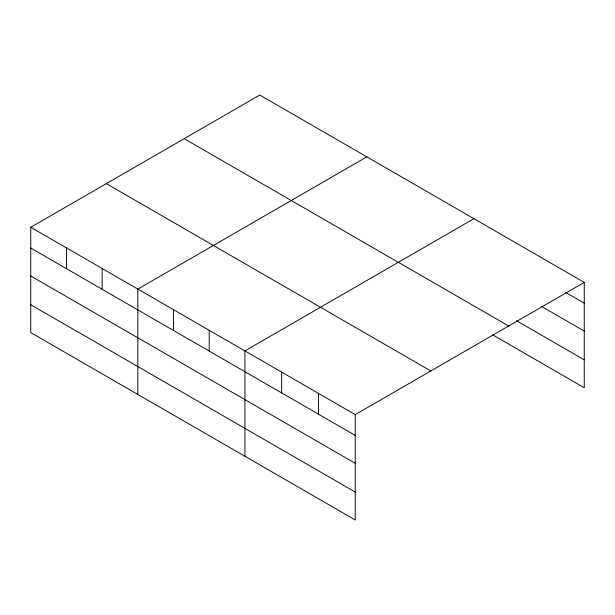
<?xml version="1.0" encoding="UTF-8"?>
<svg xmlns="http://www.w3.org/2000/svg" width="615" height="615" viewBox="0 0 615 615"><rect width="100%" height="100%" fill="white"/><g stroke="black" fill="none" stroke-linecap="round" stroke-linejoin="round"><path stroke-width="0.92" d="M30.75 227.266L355.232 414.602L355.232 519.959L30.75 332.623L30.75 227.266L259.768 95.041L584.25 282.377L584.25 387.734L492.723 334.891M366.848 156.863L137.829 289.088L137.829 394.446M473.927 218.679L244.908 350.904L244.908 456.269M355.232 414.602L584.25 282.377M565.454 292.317L584.25 303.172M541.754 306.539L584.25 331.078M516.423 320.669L584.25 359.829M184.192 138.675L508.674 326.012M106.326 183.631L430.808 370.968M30.75 248.06L355.232 435.397M30.75 275.966L355.232 463.303M30.75 304.717L355.232 492.054M318.455 393.369L318.455 414.164M281.678 372.137L281.678 392.931M209.215 330.301L209.215 351.096M173.522 309.691L173.522 330.486M102.136 268.478L102.136 289.273M66.443 247.868L66.443 268.663"/></g></svg>
